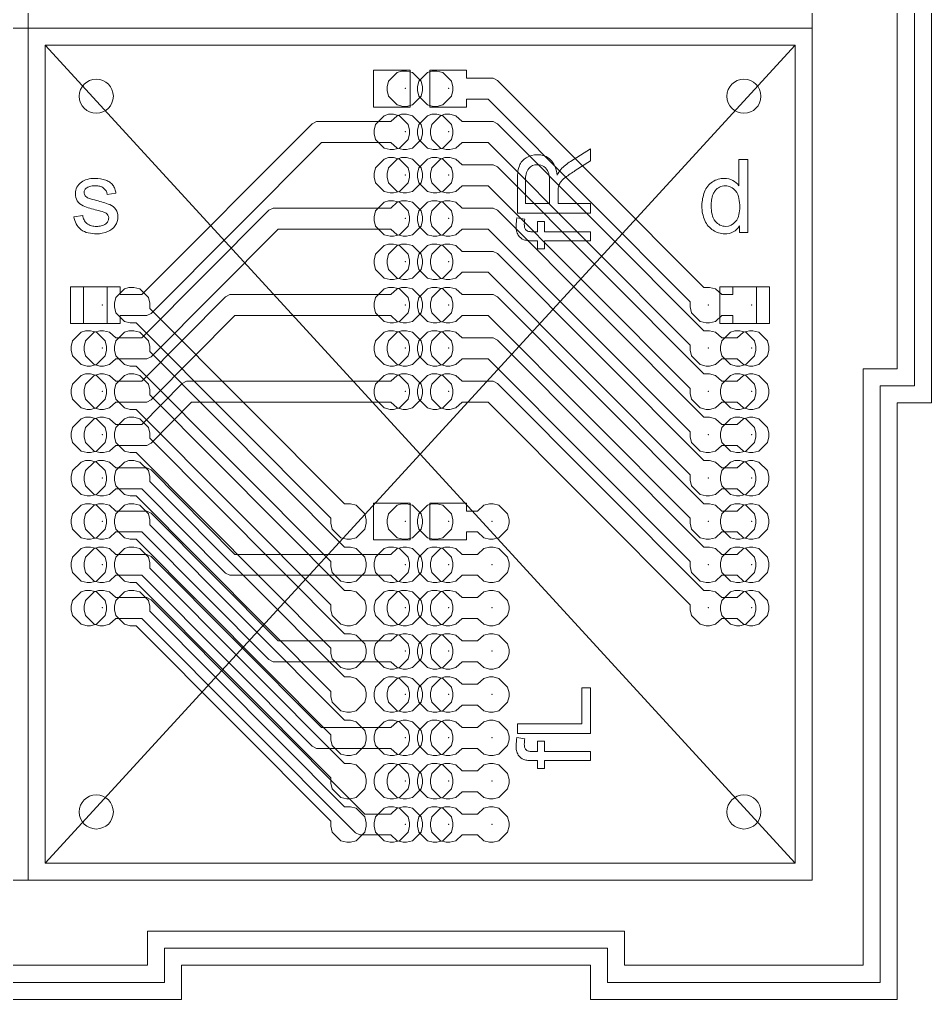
# Model space of a CAD drawing. Header units: millimetres. Extents: x -18 to 106, y 0 to 123.
# Drawn here: x 52.5 to 106, y 0 to 57.5 of the extents above; entities that cross this region are included whole.
import ezdxf

# ---------------------------------------------------------------- set-up
doc = ezdxf.new("R2010")
doc.units = ezdxf.units.MM
for name, color, linetype, lineweight, true_color in [('bottom', 5, 'CONTINUOUS', 5, 0x0000ff), ('drill', 1, 'CONTINUOUS', 5, 0xff0000), ('drill325', 7, 'CONTINUOUS', 5, 0xffffff), ('final_cut', 94, 'CONTINUOUS', 5, 0x007f00), ('okvir', 7, 'CONTINUOUS', 5, 0xffffff), ('rotacija', 23, 'CONTINUOUS', 5, 0xa56752), ('rotacija_unutarnja', 7, 'CONTINUOUS', 5, 0xffffff), ('rotacija_vanjska', 7, 'CONTINUOUS', 5, 0xffffff), ('slova', 7, 'CONTINUOUS', 5, 0xffffff), ('top', 6, 'CONTINUOUS', 5, 0xff00ff)]:
    doc.layers.add(name, color=color, linetype=linetype, lineweight=lineweight, true_color=true_color)

msp = doc.modelspace()

# ---------------------------------------------------------------- linework, layer by layer
at = {"layer": 'bottom'}
for points in [[(74.912667, 54.482), (74.912667, 54.482), (74.658667, 54.397333), (74.150667, 53.889333), (74.066, 53.550667), (74.066, 53.339), (74.150667, 53.000333), (74.658667, 52.492333), (74.997333, 52.407667), (75.209, 52.407667), (75.547667, 52.492333), (76.055667, 53.000333), (76.140333, 53.339), (76.140333, 53.550667), (76.055667, 53.889333), (75.547667, 54.397333), (75.209, 54.482)], [(76.563667, 54.524333), (76.563667, 54.524333), (76.563667, 52.365333), (78.722667, 52.365333), (78.722667, 52.831), (79.992667, 52.831), (91.846, 40.935333), (91.846, 40.639), (91.930667, 40.300333), (92.438667, 39.792333), (92.777333, 39.707667), (92.989, 39.707667), (93.327667, 39.792333), (93.708667, 40.131), (94.343667, 40.131), (94.343667, 39.665333), (96.502667, 39.665333), (96.502667, 41.824333), (94.343667, 41.824333), (94.343667, 41.358667), (93.708667, 41.358667), (93.327667, 41.697333), (92.989, 41.782), (92.650333, 41.782), (80.543, 53.931667), (80.289, 54.058667), (78.722667, 54.058667), (78.722667, 54.524333)], [(74.912667, 51.942), (74.912667, 51.942), (74.658667, 51.857333), (74.277667, 51.518667), (69.917333, 51.518667), (69.663333, 51.391667), (59.672667, 41.358667), (58.402667, 41.358667), (58.402667, 41.824333), (56.243667, 41.824333), (56.243667, 39.665333), (58.402667, 39.665333), (58.402667, 40.131), (59.969, 40.131), (60.223, 40.258), (70.213667, 50.291), (74.277667, 50.291), (74.658667, 49.952333), (74.997333, 49.867667), (75.209, 49.867667), (75.547667, 49.952333), (76.055667, 50.460333), (76.140333, 50.799), (76.140333, 51.010667), (76.055667, 51.349333), (75.547667, 51.857333), (75.209, 51.942)], [(77.452667, 51.942), (77.452667, 51.942), (77.198667, 51.857333), (76.690667, 51.349333), (76.606, 51.010667), (76.606, 50.799), (76.690667, 50.460333), (77.198667, 49.952333), (77.537333, 49.867667), (77.749, 49.867667), (78.087667, 49.952333), (78.468667, 50.291), (79.992667, 50.291), (91.846, 38.395333), (91.846, 38.099), (91.930667, 37.760333), (92.438667, 37.252333), (92.777333, 37.167667), (92.989, 37.167667), (93.327667, 37.252333), (93.708667, 37.591), (94.597667, 37.591), (94.978667, 37.252333), (95.317333, 37.167667), (95.529, 37.167667), (95.867667, 37.252333), (96.375667, 37.760333), (96.460333, 38.099), (96.460333, 38.310667), (96.375667, 38.649333), (95.867667, 39.157333), (95.529, 39.242), (95.317333, 39.242), (94.978667, 39.157333), (94.597667, 38.818667), (93.708667, 38.818667), (93.327667, 39.157333), (92.989, 39.242), (92.650333, 39.242), (80.543, 51.391667), (80.289, 51.518667), (78.468667, 51.518667), (78.087667, 51.857333), (77.749, 51.942)], [(74.912667, 49.402), (74.912667, 49.402), (74.658667, 49.317333), (74.150667, 48.809333), (74.066, 48.470667), (74.066, 48.259), (74.150667, 47.920333), (74.658667, 47.412333), (74.997333, 47.327667), (75.209, 47.327667), (75.547667, 47.412333), (76.055667, 47.920333), (76.140333, 48.259), (76.140333, 48.470667), (76.055667, 48.809333), (75.547667, 49.317333), (75.209, 49.402)], [(77.452667, 49.402), (77.452667, 49.402), (77.198667, 49.317333), (76.690667, 48.809333), (76.606, 48.470667), (76.606, 48.259), (76.690667, 47.920333), (77.198667, 47.412333), (77.537333, 47.327667), (77.749, 47.327667), (78.087667, 47.412333), (78.468667, 47.751), (79.992667, 47.751), (91.846, 35.855333), (91.846, 35.559), (91.930667, 35.220333), (92.438667, 34.712333), (92.777333, 34.627667), (92.989, 34.627667), (93.327667, 34.712333), (93.708667, 35.051), (94.597667, 35.051), (94.978667, 34.712333), (95.317333, 34.627667), (95.529, 34.627667), (95.867667, 34.712333), (96.375667, 35.220333), (96.460333, 35.559), (96.460333, 35.770667), (96.375667, 36.109333), (95.867667, 36.617333), (95.529, 36.702), (95.317333, 36.702), (94.978667, 36.617333), (94.597667, 36.278667), (93.708667, 36.278667), (93.327667, 36.617333), (92.989, 36.702), (92.650333, 36.702), (80.543, 48.851667), (80.289, 48.978667), (78.468667, 48.978667), (78.087667, 49.317333), (77.749, 49.402)], [(74.912667, 46.862), (74.912667, 46.862), (74.658667, 46.777333), (74.277667, 46.438667), (67.377333, 46.438667), (67.123333, 46.311667), (59.672667, 38.818667), (58.148667, 38.818667), (57.767667, 39.157333), (57.429, 39.242), (57.217333, 39.242), (56.878667, 39.157333), (56.370667, 38.649333), (56.286, 38.310667), (56.286, 38.099), (56.370667, 37.760333), (56.878667, 37.252333), (57.217333, 37.167667), (57.429, 37.167667), (57.767667, 37.252333), (58.148667, 37.591), (59.969, 37.591), (60.223, 37.718), (67.673667, 45.211), (74.277667, 45.211), (74.658667, 44.872333), (74.997333, 44.787667), (75.209, 44.787667), (75.547667, 44.872333), (76.055667, 45.380333), (76.140333, 45.719), (76.140333, 45.930667), (76.055667, 46.269333), (75.547667, 46.777333), (75.209, 46.862)], [(77.452667, 46.862), (77.452667, 46.862), (77.198667, 46.777333), (76.690667, 46.269333), (76.606, 45.930667), (76.606, 45.719), (76.690667, 45.380333), (77.198667, 44.872333), (77.537333, 44.787667), (77.749, 44.787667), (78.087667, 44.872333), (78.468667, 45.211), (79.992667, 45.211), (91.846, 33.315333), (91.846, 33.019), (91.930667, 32.680333), (92.438667, 32.172333), (92.777333, 32.087667), (92.989, 32.087667), (93.327667, 32.172333), (93.708667, 32.511), (94.597667, 32.511), (94.978667, 32.172333), (95.317333, 32.087667), (95.529, 32.087667), (95.867667, 32.172333), (96.375667, 32.680333), (96.460333, 33.019), (96.460333, 33.230667), (96.375667, 33.569333), (95.867667, 34.077333), (95.529, 34.162), (95.317333, 34.162), (94.978667, 34.077333), (94.597667, 33.738667), (93.708667, 33.738667), (93.327667, 34.077333), (92.989, 34.162), (92.650333, 34.162), (80.543, 46.311667), (80.289, 46.438667), (78.468667, 46.438667), (78.087667, 46.777333), (77.749, 46.862)], [(74.912667, 44.322), (74.912667, 44.322), (74.658667, 44.237333), (74.150667, 43.729333), (74.066, 43.390667), (74.066, 43.179), (74.150667, 42.840333), (74.658667, 42.332333), (74.997333, 42.247667), (75.209, 42.247667), (75.547667, 42.332333), (76.055667, 42.840333), (76.140333, 43.179), (76.140333, 43.390667), (76.055667, 43.729333), (75.547667, 44.237333), (75.209, 44.322)], [(77.452667, 44.322), (77.452667, 44.322), (77.198667, 44.237333), (76.690667, 43.729333), (76.606, 43.390667), (76.606, 43.179), (76.690667, 42.840333), (77.198667, 42.332333), (77.537333, 42.247667), (77.749, 42.247667), (78.087667, 42.332333), (78.468667, 42.671), (79.992667, 42.671), (91.846, 30.775333), (91.846, 30.479), (91.930667, 30.140333), (92.438667, 29.632333), (92.777333, 29.547667), (92.989, 29.547667), (93.327667, 29.632333), (93.708667, 29.971), (94.597667, 29.971), (94.978667, 29.632333), (95.317333, 29.547667), (95.529, 29.547667), (95.867667, 29.632333), (96.375667, 30.140333), (96.460333, 30.479), (96.460333, 30.690667), (96.375667, 31.029333), (95.867667, 31.537333), (95.529, 31.622), (95.317333, 31.622), (94.978667, 31.537333), (94.597667, 31.198667), (93.708667, 31.198667), (93.327667, 31.537333), (92.989, 31.622), (92.650333, 31.622), (80.543, 43.771667), (80.289, 43.898667), (78.468667, 43.898667), (78.087667, 44.237333), (77.749, 44.322)], [(74.912667, 41.782), (74.912667, 41.782), (74.658667, 41.697333), (74.277667, 41.358667), (64.837333, 41.358667), (64.583333, 41.231667), (59.672667, 36.278667), (58.148667, 36.278667), (57.767667, 36.617333), (57.429, 36.702), (57.217333, 36.702), (56.878667, 36.617333), (56.370667, 36.109333), (56.286, 35.770667), (56.286, 35.559), (56.370667, 35.220333), (56.878667, 34.712333), (57.217333, 34.627667), (57.429, 34.627667), (57.767667, 34.712333), (58.148667, 35.051), (59.969, 35.051), (60.223, 35.178), (65.133667, 40.131), (74.277667, 40.131), (74.658667, 39.792333), (74.997333, 39.707667), (75.209, 39.707667), (75.547667, 39.792333), (76.055667, 40.300333), (76.140333, 40.639), (76.140333, 40.850667), (76.055667, 41.189333), (75.547667, 41.697333), (75.209, 41.782)], [(77.452667, 41.782), (77.452667, 41.782), (77.198667, 41.697333), (76.690667, 41.189333), (76.606, 40.850667), (76.606, 40.639), (76.690667, 40.300333), (77.198667, 39.792333), (77.537333, 39.707667), (77.749, 39.707667), (78.087667, 39.792333), (78.468667, 40.131), (79.992667, 40.131), (91.846, 28.235333), (91.846, 27.939), (91.930667, 27.600333), (92.438667, 27.092333), (92.777333, 27.007667), (92.989, 27.007667), (93.327667, 27.092333), (93.708667, 27.431), (94.597667, 27.431), (94.978667, 27.092333), (95.317333, 27.007667), (95.529, 27.007667), (95.867667, 27.092333), (96.375667, 27.600333), (96.460333, 27.939), (96.460333, 28.150667), (96.375667, 28.489333), (95.867667, 28.997333), (95.529, 29.082), (95.317333, 29.082), (94.978667, 28.997333), (94.597667, 28.658667), (93.708667, 28.658667), (93.327667, 28.997333), (92.989, 29.082), (92.650333, 29.082), (80.543, 41.231667), (80.289, 41.358667), (78.468667, 41.358667), (78.087667, 41.697333), (77.749, 41.782)], [(74.912667, 39.242), (74.912667, 39.242), (74.658667, 39.157333), (74.150667, 38.649333), (74.066, 38.310667), (74.066, 38.099), (74.150667, 37.760333), (74.658667, 37.252333), (74.997333, 37.167667), (75.209, 37.167667), (75.547667, 37.252333), (76.055667, 37.760333), (76.140333, 38.099), (76.140333, 38.310667), (76.055667, 38.649333), (75.547667, 39.157333), (75.209, 39.242)], [(77.452667, 39.242), (77.452667, 39.242), (77.198667, 39.157333), (76.690667, 38.649333), (76.606, 38.310667), (76.606, 38.099), (76.690667, 37.760333), (77.198667, 37.252333), (77.537333, 37.167667), (77.749, 37.167667), (78.087667, 37.252333), (78.468667, 37.591), (79.992667, 37.591), (91.846, 25.695333), (91.846, 25.399), (91.930667, 25.060333), (92.438667, 24.552333), (92.777333, 24.467667), (92.989, 24.467667), (93.327667, 24.552333), (93.708667, 24.891), (94.597667, 24.891), (94.978667, 24.552333), (95.317333, 24.467667), (95.529, 24.467667), (95.867667, 24.552333), (96.375667, 25.060333), (96.460333, 25.399), (96.460333, 25.610667), (96.375667, 25.949333), (95.867667, 26.457333), (95.529, 26.542), (95.317333, 26.542), (94.978667, 26.457333), (94.597667, 26.118667), (93.708667, 26.118667), (93.327667, 26.457333), (92.989, 26.542), (92.650333, 26.542), (80.543, 38.691667), (80.289, 38.818667), (78.468667, 38.818667), (78.087667, 39.157333), (77.749, 39.242)], [(74.912667, 36.702), (74.912667, 36.702), (74.658667, 36.617333), (74.277667, 36.278667), (62.297333, 36.278667), (62.043333, 36.151667), (59.672667, 33.738667), (58.148667, 33.738667), (57.767667, 34.077333), (57.429, 34.162), (57.217333, 34.162), (56.878667, 34.077333), (56.370667, 33.569333), (56.286, 33.230667), (56.286, 33.019), (56.370667, 32.680333), (56.878667, 32.172333), (57.217333, 32.087667), (57.429, 32.087667), (57.767667, 32.172333), (58.148667, 32.511), (59.969, 32.511), (60.223, 32.638), (62.593667, 35.051), (74.277667, 35.051), (74.658667, 34.712333), (74.997333, 34.627667), (75.209, 34.627667), (75.547667, 34.712333), (76.055667, 35.220333), (76.140333, 35.559), (76.140333, 35.770667), (76.055667, 36.109333), (75.547667, 36.617333), (75.209, 36.702)], [(77.452667, 36.702), (77.452667, 36.702), (77.198667, 36.617333), (76.690667, 36.109333), (76.606, 35.770667), (76.606, 35.559), (76.690667, 35.220333), (77.198667, 34.712333), (77.537333, 34.627667), (77.749, 34.627667), (78.087667, 34.712333), (78.468667, 35.051), (79.992667, 35.051), (91.846, 23.155333), (91.846, 22.859), (91.930667, 22.520333), (92.438667, 22.012333), (92.777333, 21.927667), (92.989, 21.927667), (93.327667, 22.012333), (93.708667, 22.351), (94.597667, 22.351), (94.978667, 22.012333), (95.317333, 21.927667), (95.529, 21.927667), (95.867667, 22.012333), (96.375667, 22.520333), (96.460333, 22.859), (96.460333, 23.070667), (96.375667, 23.409333), (95.867667, 23.917333), (95.529, 24.002), (95.317333, 24.002), (94.978667, 23.917333), (94.597667, 23.578667), (93.708667, 23.578667), (93.327667, 23.917333), (92.989, 24.002), (92.650333, 24.002), (80.543, 36.151667), (80.289, 36.278667), (78.468667, 36.278667), (78.087667, 36.617333), (77.749, 36.702)], [(57.132667, 31.622), (57.132667, 31.622), (56.878667, 31.537333), (56.370667, 31.029333), (56.286, 30.690667), (56.286, 30.479), (56.370667, 30.140333), (56.878667, 29.632333), (57.217333, 29.547667), (57.429, 29.547667), (57.767667, 29.632333), (58.148667, 29.971), (59.672667, 29.971), (64.583333, 25.018), (64.837333, 24.891), (74.277667, 24.891), (74.658667, 24.552333), (74.997333, 24.467667), (75.209, 24.467667), (75.547667, 24.552333), (76.055667, 25.060333), (76.140333, 25.399), (76.140333, 25.610667), (76.055667, 25.949333), (75.547667, 26.457333), (75.209, 26.542), (74.997333, 26.542), (74.658667, 26.457333), (74.277667, 26.118667), (65.133667, 26.118667), (60.223, 31.071667), (59.969, 31.198667), (58.148667, 31.198667), (57.767667, 31.537333), (57.429, 31.622)], [(57.132667, 29.082), (57.132667, 29.082), (56.878667, 28.997333), (56.370667, 28.489333), (56.286, 28.150667), (56.286, 27.939), (56.370667, 27.600333), (56.878667, 27.092333), (57.217333, 27.007667), (57.429, 27.007667), (57.767667, 27.092333), (58.148667, 27.431), (59.672667, 27.431), (67.123333, 19.938), (67.377333, 19.811), (74.277667, 19.811), (74.658667, 19.472333), (74.997333, 19.387667), (75.209, 19.387667), (75.547667, 19.472333), (76.055667, 19.980333), (76.140333, 20.319), (76.140333, 20.530667), (76.055667, 20.869333), (75.547667, 21.377333), (75.209, 21.462), (74.997333, 21.462), (74.658667, 21.377333), (74.277667, 21.038667), (67.673667, 21.038667), (60.223, 28.531667), (59.969, 28.658667), (58.148667, 28.658667), (57.767667, 28.997333), (57.429, 29.082)], [(74.912667, 29.082), (74.912667, 29.082), (74.658667, 28.997333), (74.150667, 28.489333), (74.066, 28.150667), (74.066, 27.939), (74.150667, 27.600333), (74.658667, 27.092333), (74.997333, 27.007667), (75.209, 27.007667), (75.547667, 27.092333), (76.055667, 27.600333), (76.140333, 27.939), (76.140333, 28.150667), (76.055667, 28.489333), (75.547667, 28.997333), (75.209, 29.082)], [(76.563667, 29.124333), (76.563667, 29.124333), (76.563667, 26.965333), (78.722667, 26.965333), (78.722667, 27.431), (79.357667, 27.431), (79.738667, 27.092333), (80.077333, 27.007667), (80.289, 27.007667), (80.627667, 27.092333), (81.135667, 27.600333), (81.220333, 27.939), (81.220333, 28.150667), (81.135667, 28.489333), (80.627667, 28.997333), (80.289, 29.082), (80.077333, 29.082), (79.738667, 28.997333), (79.357667, 28.658667), (78.722667, 28.658667), (78.722667, 29.124333)], [(57.132667, 26.542), (57.132667, 26.542), (56.878667, 26.457333), (56.370667, 25.949333), (56.286, 25.610667), (56.286, 25.399), (56.370667, 25.060333), (56.878667, 24.552333), (57.217333, 24.467667), (57.429, 24.467667), (57.767667, 24.552333), (58.148667, 24.891), (59.672667, 24.891), (69.663333, 14.858), (69.917333, 14.731), (74.277667, 14.731), (74.658667, 14.392333), (74.997333, 14.307667), (75.209, 14.307667), (75.547667, 14.392333), (76.055667, 14.900333), (76.140333, 15.239), (76.140333, 15.450667), (76.055667, 15.789333), (75.547667, 16.297333), (75.209, 16.382), (74.997333, 16.382), (74.658667, 16.297333), (74.277667, 15.958667), (70.213667, 15.958667), (60.223, 25.991667), (59.969, 26.118667), (58.148667, 26.118667), (57.767667, 26.457333), (57.429, 26.542)], [(77.452667, 26.542), (77.452667, 26.542), (77.198667, 26.457333), (76.690667, 25.949333), (76.606, 25.610667), (76.606, 25.399), (76.690667, 25.060333), (77.198667, 24.552333), (77.537333, 24.467667), (77.749, 24.467667), (78.087667, 24.552333), (78.468667, 24.891), (79.357667, 24.891), (79.738667, 24.552333), (80.077333, 24.467667), (80.289, 24.467667), (80.627667, 24.552333), (81.135667, 25.060333), (81.220333, 25.399), (81.220333, 25.610667), (81.135667, 25.949333), (80.627667, 26.457333), (80.289, 26.542), (80.077333, 26.542), (79.738667, 26.457333), (79.357667, 26.118667), (78.468667, 26.118667), (78.087667, 26.457333), (77.749, 26.542)], [(57.132667, 24.002), (57.132667, 24.002), (56.878667, 23.917333), (56.370667, 23.409333), (56.286, 23.070667), (56.286, 22.859), (56.370667, 22.520333), (56.878667, 22.012333), (57.217333, 21.927667), (57.429, 21.927667), (57.767667, 22.012333), (58.148667, 22.351), (59.672667, 22.351), (72.203333, 9.778), (72.457333, 9.651), (74.277667, 9.651), (74.658667, 9.312333), (74.997333, 9.227667), (75.209, 9.227667), (75.547667, 9.312333), (76.055667, 9.820333), (76.140333, 10.159), (76.140333, 10.370667), (76.055667, 10.709333), (75.547667, 11.217333), (75.209, 11.302), (74.997333, 11.302), (74.658667, 11.217333), (74.277667, 10.878667), (72.753667, 10.878667), (60.223, 23.451667), (59.969, 23.578667), (58.148667, 23.578667), (57.767667, 23.917333), (57.429, 24.002)], [(74.912667, 24.002), (74.912667, 24.002), (74.658667, 23.917333), (74.150667, 23.409333), (74.066, 23.070667), (74.066, 22.859), (74.150667, 22.520333), (74.658667, 22.012333), (74.997333, 21.927667), (75.209, 21.927667), (75.547667, 22.012333), (76.055667, 22.520333), (76.140333, 22.859), (76.140333, 23.070667), (76.055667, 23.409333), (75.547667, 23.917333), (75.209, 24.002)], [(77.452667, 24.002), (77.452667, 24.002), (77.198667, 23.917333), (76.690667, 23.409333), (76.606, 23.070667), (76.606, 22.859), (76.690667, 22.520333), (77.198667, 22.012333), (77.537333, 21.927667), (77.749, 21.927667), (78.087667, 22.012333), (78.468667, 22.351), (79.357667, 22.351), (79.738667, 22.012333), (80.077333, 21.927667), (80.289, 21.927667), (80.627667, 22.012333), (81.135667, 22.520333), (81.220333, 22.859), (81.220333, 23.070667), (81.135667, 23.409333), (80.627667, 23.917333), (80.289, 24.002), (80.077333, 24.002), (79.738667, 23.917333), (79.357667, 23.578667), (78.468667, 23.578667), (78.087667, 23.917333), (77.749, 24.002)], [(77.452667, 21.462), (77.452667, 21.462), (77.198667, 21.377333), (76.690667, 20.869333), (76.606, 20.530667), (76.606, 20.319), (76.690667, 19.980333), (77.198667, 19.472333), (77.537333, 19.387667), (77.749, 19.387667), (78.087667, 19.472333), (78.468667, 19.811), (79.357667, 19.811), (79.738667, 19.472333), (80.077333, 19.387667), (80.289, 19.387667), (80.627667, 19.472333), (81.135667, 19.980333), (81.220333, 20.319), (81.220333, 20.530667), (81.135667, 20.869333), (80.627667, 21.377333), (80.289, 21.462), (80.077333, 21.462), (79.738667, 21.377333), (79.357667, 21.038667), (78.468667, 21.038667), (78.087667, 21.377333), (77.749, 21.462)], [(74.912667, 18.922), (74.912667, 18.922), (74.658667, 18.837333), (74.150667, 18.329333), (74.066, 17.990667), (74.066, 17.779), (74.150667, 17.440333), (74.658667, 16.932333), (74.997333, 16.847667), (75.209, 16.847667), (75.547667, 16.932333), (76.055667, 17.440333), (76.140333, 17.779), (76.140333, 17.990667), (76.055667, 18.329333), (75.547667, 18.837333), (75.209, 18.922)], [(77.452667, 18.922), (77.452667, 18.922), (77.198667, 18.837333), (76.690667, 18.329333), (76.606, 17.990667), (76.606, 17.779), (76.690667, 17.440333), (77.198667, 16.932333), (77.537333, 16.847667), (77.749, 16.847667), (78.087667, 16.932333), (78.468667, 17.271), (79.357667, 17.271), (79.738667, 16.932333), (80.077333, 16.847667), (80.289, 16.847667), (80.627667, 16.932333), (81.135667, 17.440333), (81.220333, 17.779), (81.220333, 17.990667), (81.135667, 18.329333), (80.627667, 18.837333), (80.289, 18.922), (80.077333, 18.922), (79.738667, 18.837333), (79.357667, 18.498667), (78.468667, 18.498667), (78.087667, 18.837333), (77.749, 18.922)], [(77.452667, 16.382), (77.452667, 16.382), (77.198667, 16.297333), (76.690667, 15.789333), (76.606, 15.450667), (76.606, 15.239), (76.690667, 14.900333), (77.198667, 14.392333), (77.537333, 14.307667), (77.749, 14.307667), (78.087667, 14.392333), (78.468667, 14.731), (79.357667, 14.731), (79.738667, 14.392333), (80.077333, 14.307667), (80.289, 14.307667), (80.627667, 14.392333), (81.135667, 14.900333), (81.220333, 15.239), (81.220333, 15.450667), (81.135667, 15.789333), (80.627667, 16.297333), (80.289, 16.382), (80.077333, 16.382), (79.738667, 16.297333), (79.357667, 15.958667), (78.468667, 15.958667), (78.087667, 16.297333), (77.749, 16.382)], [(74.912667, 13.842), (74.912667, 13.842), (74.658667, 13.757333), (74.150667, 13.249333), (74.066, 12.910667), (74.066, 12.699), (74.150667, 12.360333), (74.658667, 11.852333), (74.997333, 11.767667), (75.209, 11.767667), (75.547667, 11.852333), (76.055667, 12.360333), (76.140333, 12.699), (76.140333, 12.910667), (76.055667, 13.249333), (75.547667, 13.757333), (75.209, 13.842)], [(77.452667, 13.842), (77.452667, 13.842), (77.198667, 13.757333), (76.690667, 13.249333), (76.606, 12.910667), (76.606, 12.699), (76.690667, 12.360333), (77.198667, 11.852333), (77.537333, 11.767667), (77.749, 11.767667), (78.087667, 11.852333), (78.468667, 12.191), (79.357667, 12.191), (79.738667, 11.852333), (80.077333, 11.767667), (80.289, 11.767667), (80.627667, 11.852333), (81.135667, 12.360333), (81.220333, 12.699), (81.220333, 12.910667), (81.135667, 13.249333), (80.627667, 13.757333), (80.289, 13.842), (80.077333, 13.842), (79.738667, 13.757333), (79.357667, 13.418667), (78.468667, 13.418667), (78.087667, 13.757333), (77.749, 13.842)], [(77.452667, 11.302), (77.452667, 11.302), (77.198667, 11.217333), (76.690667, 10.709333), (76.606, 10.370667), (76.606, 10.159), (76.690667, 9.820333), (77.198667, 9.312333), (77.537333, 9.227667), (77.749, 9.227667), (78.087667, 9.312333), (78.468667, 9.651), (79.357667, 9.651), (79.738667, 9.312333), (80.077333, 9.227667), (80.289, 9.227667), (80.627667, 9.312333), (81.135667, 9.820333), (81.220333, 10.159), (81.220333, 10.370667), (81.135667, 10.709333), (80.627667, 11.217333), (80.289, 11.302), (80.077333, 11.302), (79.738667, 11.217333), (79.357667, 10.878667), (78.468667, 10.878667), (78.087667, 11.217333), (77.749, 11.302)]]:
    msp.add_lwpolyline(points, close=True, dxfattribs=at)
at = {"layer": 'drill'}
for p in [(75.14, 53.46), (77.68, 53.46), (75.14, 50.92), (77.68, 50.92), (75.14, 48.38), (77.68, 48.38), (75.14, 45.84), (77.68, 45.84), (75.14, 43.3), (77.68, 43.3), (57.36, 40.76), (75.14, 40.76), (77.68, 40.76), (92.92, 40.76), (95.46, 40.76), (57.36, 38.22), (75.14, 38.22), (77.68, 38.22), (92.92, 38.22), (95.46, 38.22), (57.36, 35.68), (75.14, 35.68), (77.68, 35.68), (92.92, 35.68), (95.46, 35.68), (57.36, 33.14), (92.92, 33.14), (95.46, 33.14), (57.36, 30.6), (92.92, 30.6), (95.46, 30.6), (57.36, 28.06), (75.14, 28.06), (77.68, 28.06), (80.22, 28.06), (92.92, 28.06), (95.46, 28.06), (57.36, 25.52), (75.14, 25.52), (77.68, 25.52), (80.22, 25.52), (92.92, 25.52), (95.46, 25.52), (57.36, 22.98), (75.14, 22.98), (77.68, 22.98), (80.22, 22.98), (92.92, 22.98), (95.46, 22.98), (75.14, 20.44), (77.68, 20.44), (80.22, 20.44), (75.14, 17.9), (77.68, 17.9), (80.22, 17.9), (75.14, 15.36), (77.68, 15.36), (80.22, 15.36), (75.14, 12.82), (77.68, 12.82), (80.22, 12.82), (75.14, 10.28), (77.68, 10.28), (80.22, 10.28)]:
    msp.add_point(p, dxfattribs=at)
at = {"layer": 'drill325'}
for centre in [(57, 53), (95, 53), (57, 11), (95, 11)]:
    msp.add_circle(centre, 1, dxfattribs=at)
at = {"layer": 'final_cut'}
for p, q in [((53, 57), (53, 107)), ((53, 107), (53, 57)), ((99, 107), (99, 57)), ((7, 57), (53, 57)), ((53, 57), (7, 57)), ((53, 57), (53, 7)), ((53, 7), (53, 57)), ((53, 57), (99, 57)), ((99, 57), (53, 57)), ((99, 57), (99, 7)), ((53, 7), (7, 7)), ((99, 7), (53, 7))]:
    msp.add_line(p, q, dxfattribs=at)
at = {"layer": 'okvir'}
for p, q in [((54, 8), (54, 56)), ((54, 56), (98, 56)), ((54, 8), (98, 56)), ((54, 56), (98, 8)), ((98, 56), (98, 8)), ((98, 8), (54, 8))]:
    msp.add_line(p, q, dxfattribs=at)
at = {"layer": 'rotacija'}
for p, q in [((105, 62.8), (105, 36)), ((105, 36), (103, 36)), ((103, 36), (103, 1)), ((87, 3), (61, 3)), ((61, 3), (61, 1)), ((87, 1), (87, 3)), ((61, 1), (27, 1)), ((103, 1), (87, 1))]:
    msp.add_line(p, q, dxfattribs=at)
at = {"layer": 'rotacija_unutarnja'}
for p, q in [((104, 37), (104, 72)), ((102, 2), (102, 37)), ((102, 37), (104, 37)), ((60, 2), (60, 4)), ((60, 4), (88, 4)), ((88, 4), (88, 2)), ((28, 2), (60, 2)), ((88, 2), (102, 2))]:
    msp.add_line(p, q, dxfattribs=at)
at = {"layer": 'rotacija_vanjska'}
for p, q in [((106, 37), (106, 74)), ((106, 35), (106, 37)), ((104, 0), (104, 35)), ((104, 35), (106, 35)), ((62, 0), (62, 2)), ((62, 2), (86, 2)), ((86, 2), (86, 0)), ((26, 0), (62, 0)), ((86, 0), (104, 0))]:
    msp.add_line(p, q, dxfattribs=at)
at = {"layer": 'slova'}
for points in [[(81.7051, 46.1387), (81.7051, 46.1387), (81.7051, 48.043, -0.027009431), (81.7266, 48.4845, -0.063782222), (81.8223, 48.916, -0.170367614), (82.2295, 49.3936, -0.140422138), (82.877, 49.5723, -0.090663314), (83.2916, 49.5008, -0.1004049), (83.6475, 49.2764, -0.109965988), (83.9234, 48.8528, -0.059707503), (84.0459, 48.3623, -0.067053305), (84.2598, 48.7051, -0.062673536), (84.8311, 49.1768), (86, 49.9238), (86, 49.209), (85.1064, 48.6406, 0.021288879), (84.5146, 48.2305, 0.025751864), (84.3598, 48.0966, 0.056783476), (84.2275, 47.9404, 0.084867304), (84.1133, 47.6826, 0.043269496), (84.0928, 47.3662), (84.0928, 46.707), (86, 46.707), (86, 46.1387), (81.7051, 46.1387)], [(82.1797, 46.707), (82.1797, 46.707), (83.6006, 46.707), (83.6006, 47.9287, 0.026941506), (83.5855, 48.2366, 0.057667967), (83.5215, 48.5381, 0.164172167), (83.2637, 48.8721, 0.146155297), (82.877, 48.9863, 0.225677218), (82.376, 48.7637, 0.125262567), (82.2166, 48.4323, 0.056436988), (82.1797, 48.0664), (82.1797, 46.707)], [(92.5365, 46.6047), (92.5365, 46.6047, -0.092217583), (92.6919, 47.3965, -0.069767846), (92.8794, 47.7243, -0.082856712), (93.1577, 47.9795, -0.148346382), (93.8521, 48.1816, -0.127150601), (94.353, 48.0615, -0.115562133), (94.7104, 47.7539), (94.7104, 49.2949), (95.2349, 49.2949), (95.2349, 45), (94.7456, 45), (94.7456, 45.3926, -0.132731032), (94.3739, 45.0421, -0.121695522), (93.8755, 44.9297, -0.149031777), (93.1899, 45.1348, -0.139703635), (92.7065, 45.7061, -0.108608478), (92.5366, 46.5527, -0.005892948), (92.5365, 46.6047)], [(55.6846, 45.9287), (55.6846, 45.9287), (56.2061, 46.0107, 0.076995631), (56.2821, 45.7475, 0.1080417), (56.4492, 45.5303, 0.109165798), (56.716, 45.398, 0.064176682), (57.0117, 45.3633, 0.055259488), (57.2935, 45.3913, 0.117843236), (57.5508, 45.5098, 0.095037802), (57.6786, 45.6639, 0.124291444), (57.7266, 45.8584, 0.268831182), (57.5713, 46.1396, 0.049495786), (57.4418, 46.1988, 0.023639034), (57.0322, 46.3184, -0.010100312), (56.6246, 46.4291, -0.033285731), (56.2266, 46.5703, -0.142926269), (55.8867, 46.8662, -0.138479584), (55.7725, 47.2852, -0.124881429), (55.8662, 47.6689, -0.115674965), (56.127, 47.9648, -0.085237029), (56.4609, 48.1172, -0.073543853), (56.918, 48.1816, -0.091077406), (57.5596, 48.0762, -0.056417259), (57.7855, 47.9624, -0.089036289), (57.9697, 47.7891, -0.073270118), (58.0885, 47.5594, -0.044401342), (58.1514, 47.3086), (57.6357, 47.2383, 0.197280871), (57.4307, 47.6133, 0.109683111), (57.2047, 47.7207, 0.060437349), (56.9561, 47.748, 0.044328181), (56.6878, 47.7269, 0.11674799), (56.4375, 47.6279, 0.094643099), (56.3259, 47.5061, 0.136667431), (56.2822, 47.3467, 0.172963814), (56.3467, 47.1621, 0.132704537), (56.5488, 47.0215, 0.011614069), (57.0146, 46.8867, -0.008062776), (57.4081, 46.7756, -0.026860424), (57.7939, 46.6406, -0.144997534), (58.1426, 46.3652, -0.154279083), (58.2686, 45.9141, -0.150394559), (58.1133, 45.416, -0.1456735), (57.6709, 45.0557, -0.103170795), (57.0146, 44.9297, -0.05708331), (56.5311, 44.9797, -0.10983693), (56.0889, 45.1816, -0.107792258), (55.8173, 45.5176, -0.07433003), (55.6846, 45.9287)], [(93.0788, 46.5981), (93.0788, 46.5981, 0.004488576), (93.0786, 46.5527, 0.058025041), (93.1276, 46.0843, 0.118184584), (93.3306, 45.6592, 0.097051036), (93.594, 45.443, 0.122079086), (93.9253, 45.3633, 0.230048657), (94.5112, 45.6445, 0.119066122), (94.7073, 46.0557, 0.057682631), (94.7544, 46.5088, 0.052558963), (94.7083, 46.9978, 0.118464565), (94.5083, 47.4463, 0.104297845), (94.2403, 47.6671, 0.1190576), (93.9019, 47.7451, 0.235113309), (93.313, 47.458, 0.071806812), (93.192, 47.2525, 0.063396521), (93.1017, 46.9081, 0.030760731), (93.0788, 46.5981)], [(81.6322, 45.406), (81.6322, 45.406, -0.045554813), (81.6846, 45.875), (82.1445, 45.7959, 0.044055791), (82.1152, 45.4854, 0.058748373), (82.134, 45.3056, 0.140773015), (82.2178, 45.1455, 0.140789956), (82.4011, 45.0626, 0.047371128), (82.6016, 45.0459), (82.8887, 45.0459), (82.8887, 45.6523), (83.2988, 45.6523), (83.2988, 45.0459), (86, 45.0459), (86, 44.5215), (83.2988, 44.5215), (83.2988, 44.0557), (82.8887, 44.0557), (82.8887, 44.5215), (82.5576, 44.5215, -0.023289617), (82.3226, 44.5313, -0.060740536), (82.0918, 44.5771, -0.163054124), (81.7607, 44.8438, -0.095721543), (81.6576, 45.104, -0.050741518), (81.6318, 45.3828, -0.002235197), (81.6322, 45.406)], [(86, 14.5439), (86, 14.5439), (86, 14.0195), (83.2988, 14.0195), (83.2988, 13.5537), (82.8887, 13.5537), (82.8887, 14.0195), (82.5576, 14.0195, -0.023290491), (82.3226, 14.0294, -0.060740536), (82.0918, 14.0752, -0.163021827), (81.7607, 14.3418, -0.095755152), (81.6576, 14.6021, -0.050741518), (81.6318, 14.8809, -0.047785418), (81.6846, 15.373), (82.1445, 15.2939, 0.044055791), (82.1152, 14.9834, 0.058716667), (82.134, 14.8037, 0.140773015), (82.2178, 14.6436, 0.140789956), (82.4011, 14.5607, 0.047370858), (82.6016, 14.5439), (82.8887, 14.5439), (82.8887, 15.1504), (83.2988, 15.1504), (83.2988, 14.5439), (86, 14.5439)]]:
    msp.add_lwpolyline(points, format="xyb", dxfattribs=at)
msp.add_lwpolyline([(86, 18.2881), (86, 18.2881), (86, 15.6045), (81.7051, 15.6045), (81.7051, 16.1729), (85.4932, 16.1729), (85.4932, 18.2881), (86, 18.2881)], dxfattribs=at)
at = {"layer": 'top'}
for points in [[(73.261667, 54.524333), (73.261667, 54.524333), (73.261667, 52.365333), (75.420667, 52.365333), (75.420667, 54.524333)], [(76.690667, 54.482), (76.690667, 54.482), (76.436667, 54.397333), (75.928667, 53.889333), (75.844, 53.550667), (75.844, 53.339), (75.928667, 53.000333), (76.436667, 52.492333), (76.775333, 52.407667), (76.987, 52.407667), (77.325667, 52.492333), (77.833667, 53.000333), (77.918333, 53.339), (77.918333, 53.550667), (77.833667, 53.889333), (77.325667, 54.397333), (76.987, 54.482)], [(74.150667, 51.942), (74.150667, 51.942), (73.896667, 51.857333), (73.388667, 51.349333), (73.304, 51.010667), (73.304, 50.799), (73.388667, 50.460333), (73.896667, 49.952333), (74.235333, 49.867667), (74.447, 49.867667), (74.785667, 49.952333), (75.293667, 50.460333), (75.378333, 50.799), (75.378333, 51.010667), (75.293667, 51.349333), (74.785667, 51.857333), (74.447, 51.942)], [(76.690667, 51.942), (76.690667, 51.942), (76.436667, 51.857333), (75.928667, 51.349333), (75.844, 51.010667), (75.844, 50.799), (75.928667, 50.460333), (76.436667, 49.952333), (76.775333, 49.867667), (76.987, 49.867667), (77.325667, 49.952333), (77.833667, 50.460333), (77.918333, 50.799), (77.918333, 51.010667), (77.833667, 51.349333), (77.325667, 51.857333), (76.987, 51.942)], [(74.150667, 49.402), (74.150667, 49.402), (73.896667, 49.317333), (73.388667, 48.809333), (73.304, 48.470667), (73.304, 48.259), (73.388667, 47.920333), (73.896667, 47.412333), (74.235333, 47.327667), (74.447, 47.327667), (74.785667, 47.412333), (75.293667, 47.920333), (75.378333, 48.259), (75.378333, 48.470667), (75.293667, 48.809333), (74.785667, 49.317333), (74.447, 49.402)], [(76.690667, 49.402), (76.690667, 49.402), (76.436667, 49.317333), (75.928667, 48.809333), (75.844, 48.470667), (75.844, 48.259), (75.928667, 47.920333), (76.436667, 47.412333), (76.775333, 47.327667), (76.987, 47.327667), (77.325667, 47.412333), (77.833667, 47.920333), (77.918333, 48.259), (77.918333, 48.470667), (77.833667, 48.809333), (77.325667, 49.317333), (76.987, 49.402)], [(74.150667, 46.862), (74.150667, 46.862), (73.896667, 46.777333), (73.388667, 46.269333), (73.304, 45.930667), (73.304, 45.719), (73.388667, 45.380333), (73.896667, 44.872333), (74.235333, 44.787667), (74.447, 44.787667), (74.785667, 44.872333), (75.293667, 45.380333), (75.378333, 45.719), (75.378333, 45.930667), (75.293667, 46.269333), (74.785667, 46.777333), (74.447, 46.862)], [(76.690667, 46.862), (76.690667, 46.862), (76.436667, 46.777333), (75.928667, 46.269333), (75.844, 45.930667), (75.844, 45.719), (75.928667, 45.380333), (76.436667, 44.872333), (76.775333, 44.787667), (76.987, 44.787667), (77.325667, 44.872333), (77.833667, 45.380333), (77.918333, 45.719), (77.918333, 45.930667), (77.833667, 46.269333), (77.325667, 46.777333), (76.987, 46.862)], [(74.150667, 44.322), (74.150667, 44.322), (73.896667, 44.237333), (73.388667, 43.729333), (73.304, 43.390667), (73.304, 43.179), (73.388667, 42.840333), (73.896667, 42.332333), (74.235333, 42.247667), (74.447, 42.247667), (74.785667, 42.332333), (75.293667, 42.840333), (75.378333, 43.179), (75.378333, 43.390667), (75.293667, 43.729333), (74.785667, 44.237333), (74.447, 44.322)], [(76.690667, 44.322), (76.690667, 44.322), (76.436667, 44.237333), (75.928667, 43.729333), (75.844, 43.390667), (75.844, 43.179), (75.928667, 42.840333), (76.436667, 42.332333), (76.775333, 42.247667), (76.987, 42.247667), (77.325667, 42.332333), (77.833667, 42.840333), (77.918333, 43.179), (77.918333, 43.390667), (77.833667, 43.729333), (77.325667, 44.237333), (76.987, 44.322)], [(55.481667, 41.824333), (55.481667, 41.824333), (55.481667, 39.665333), (57.640667, 39.665333), (57.640667, 41.824333)], [(58.910667, 41.782), (58.910667, 41.782), (58.656667, 41.697333), (58.148667, 41.189333), (58.064, 40.850667), (58.064, 40.639), (58.148667, 40.300333), (58.656667, 39.792333), (58.995333, 39.707667), (59.334, 39.707667), (70.764, 28.235333), (70.764, 27.939), (70.848667, 27.600333), (71.356667, 27.092333), (71.695333, 27.007667), (71.907, 27.007667), (72.245667, 27.092333), (72.753667, 27.600333), (72.838333, 27.939), (72.838333, 28.150667), (72.753667, 28.489333), (72.245667, 28.997333), (71.907, 29.082), (71.568333, 29.082), (60.138333, 40.554333), (60.138333, 40.850667), (60.053667, 41.189333), (59.545667, 41.697333), (59.207, 41.782)], [(74.150667, 41.782), (74.150667, 41.782), (73.896667, 41.697333), (73.388667, 41.189333), (73.304, 40.850667), (73.304, 40.639), (73.388667, 40.300333), (73.896667, 39.792333), (74.235333, 39.707667), (74.447, 39.707667), (74.785667, 39.792333), (75.293667, 40.300333), (75.378333, 40.639), (75.378333, 40.850667), (75.293667, 41.189333), (74.785667, 41.697333), (74.447, 41.782)], [(76.690667, 41.782), (76.690667, 41.782), (76.436667, 41.697333), (75.928667, 41.189333), (75.844, 40.850667), (75.844, 40.639), (75.928667, 40.300333), (76.436667, 39.792333), (76.775333, 39.707667), (76.987, 39.707667), (77.325667, 39.792333), (77.833667, 40.300333), (77.918333, 40.639), (77.918333, 40.850667), (77.833667, 41.189333), (77.325667, 41.697333), (76.987, 41.782)], [(93.581667, 41.824333), (93.581667, 41.824333), (93.581667, 39.665333), (95.740667, 39.665333), (95.740667, 41.824333)], [(56.370667, 39.242), (56.370667, 39.242), (56.116667, 39.157333), (55.608667, 38.649333), (55.524, 38.310667), (55.524, 38.099), (55.608667, 37.760333), (56.116667, 37.252333), (56.455333, 37.167667), (56.667, 37.167667), (57.005667, 37.252333), (57.513667, 37.760333), (57.598333, 38.099), (57.598333, 38.310667), (57.513667, 38.649333), (57.005667, 39.157333), (56.667, 39.242)], [(58.910667, 39.242), (58.910667, 39.242), (58.656667, 39.157333), (58.148667, 38.649333), (58.064, 38.310667), (58.064, 38.099), (58.148667, 37.760333), (58.656667, 37.252333), (58.995333, 37.167667), (59.334, 37.167667), (70.764, 25.695333), (70.764, 25.399), (70.848667, 25.060333), (71.356667, 24.552333), (71.695333, 24.467667), (71.907, 24.467667), (72.245667, 24.552333), (72.753667, 25.060333), (72.838333, 25.399), (72.838333, 25.610667), (72.753667, 25.949333), (72.245667, 26.457333), (71.907, 26.542), (71.568333, 26.542), (60.138333, 38.014333), (60.138333, 38.310667), (60.053667, 38.649333), (59.545667, 39.157333), (59.207, 39.242)], [(74.150667, 39.242), (74.150667, 39.242), (73.896667, 39.157333), (73.388667, 38.649333), (73.304, 38.310667), (73.304, 38.099), (73.388667, 37.760333), (73.896667, 37.252333), (74.235333, 37.167667), (74.447, 37.167667), (74.785667, 37.252333), (75.293667, 37.760333), (75.378333, 38.099), (75.378333, 38.310667), (75.293667, 38.649333), (74.785667, 39.157333), (74.447, 39.242)], [(76.690667, 39.242), (76.690667, 39.242), (76.436667, 39.157333), (75.928667, 38.649333), (75.844, 38.310667), (75.844, 38.099), (75.928667, 37.760333), (76.436667, 37.252333), (76.775333, 37.167667), (76.987, 37.167667), (77.325667, 37.252333), (77.833667, 37.760333), (77.918333, 38.099), (77.918333, 38.310667), (77.833667, 38.649333), (77.325667, 39.157333), (76.987, 39.242)], [(94.470667, 39.242), (94.470667, 39.242), (94.216667, 39.157333), (93.708667, 38.649333), (93.624, 38.310667), (93.624, 38.099), (93.708667, 37.760333), (94.216667, 37.252333), (94.555333, 37.167667), (94.767, 37.167667), (95.105667, 37.252333), (95.613667, 37.760333), (95.698333, 38.099), (95.698333, 38.310667), (95.613667, 38.649333), (95.105667, 39.157333), (94.767, 39.242)], [(56.370667, 36.702), (56.370667, 36.702), (56.116667, 36.617333), (55.608667, 36.109333), (55.524, 35.770667), (55.524, 35.559), (55.608667, 35.220333), (56.116667, 34.712333), (56.455333, 34.627667), (56.667, 34.627667), (57.005667, 34.712333), (57.513667, 35.220333), (57.598333, 35.559), (57.598333, 35.770667), (57.513667, 36.109333), (57.005667, 36.617333), (56.667, 36.702)], [(58.910667, 36.702), (58.910667, 36.702), (58.656667, 36.617333), (58.148667, 36.109333), (58.064, 35.770667), (58.064, 35.559), (58.148667, 35.220333), (58.656667, 34.712333), (58.995333, 34.627667), (59.334, 34.627667), (70.764, 23.155333), (70.764, 22.859), (70.848667, 22.520333), (71.356667, 22.012333), (71.695333, 21.927667), (71.907, 21.927667), (72.245667, 22.012333), (72.753667, 22.520333), (72.838333, 22.859), (72.838333, 23.070667), (72.753667, 23.409333), (72.245667, 23.917333), (71.907, 24.002), (71.568333, 24.002), (60.138333, 35.474333), (60.138333, 35.770667), (60.053667, 36.109333), (59.545667, 36.617333), (59.207, 36.702)], [(74.150667, 36.702), (74.150667, 36.702), (73.896667, 36.617333), (73.388667, 36.109333), (73.304, 35.770667), (73.304, 35.559), (73.388667, 35.220333), (73.896667, 34.712333), (74.235333, 34.627667), (74.447, 34.627667), (74.785667, 34.712333), (75.293667, 35.220333), (75.378333, 35.559), (75.378333, 35.770667), (75.293667, 36.109333), (74.785667, 36.617333), (74.447, 36.702)], [(76.690667, 36.702), (76.690667, 36.702), (76.436667, 36.617333), (75.928667, 36.109333), (75.844, 35.770667), (75.844, 35.559), (75.928667, 35.220333), (76.436667, 34.712333), (76.775333, 34.627667), (76.987, 34.627667), (77.325667, 34.712333), (77.833667, 35.220333), (77.918333, 35.559), (77.918333, 35.770667), (77.833667, 36.109333), (77.325667, 36.617333), (76.987, 36.702)], [(94.470667, 36.702), (94.470667, 36.702), (94.216667, 36.617333), (93.708667, 36.109333), (93.624, 35.770667), (93.624, 35.559), (93.708667, 35.220333), (94.216667, 34.712333), (94.555333, 34.627667), (94.767, 34.627667), (95.105667, 34.712333), (95.613667, 35.220333), (95.698333, 35.559), (95.698333, 35.770667), (95.613667, 36.109333), (95.105667, 36.617333), (94.767, 36.702)], [(56.370667, 34.162), (56.370667, 34.162), (56.116667, 34.077333), (55.608667, 33.569333), (55.524, 33.230667), (55.524, 33.019), (55.608667, 32.680333), (56.116667, 32.172333), (56.455333, 32.087667), (56.667, 32.087667), (57.005667, 32.172333), (57.513667, 32.680333), (57.598333, 33.019), (57.598333, 33.230667), (57.513667, 33.569333), (57.005667, 34.077333), (56.667, 34.162)], [(58.910667, 34.162), (58.910667, 34.162), (58.656667, 34.077333), (58.148667, 33.569333), (58.064, 33.230667), (58.064, 33.019), (58.148667, 32.680333), (58.656667, 32.172333), (58.995333, 32.087667), (59.334, 32.087667), (70.764, 20.615333), (70.764, 20.319), (70.848667, 19.980333), (71.356667, 19.472333), (71.695333, 19.387667), (71.907, 19.387667), (72.245667, 19.472333), (72.753667, 19.980333), (72.838333, 20.319), (72.838333, 20.530667), (72.753667, 20.869333), (72.245667, 21.377333), (71.907, 21.462), (71.568333, 21.462), (60.138333, 32.934333), (60.138333, 33.230667), (60.053667, 33.569333), (59.545667, 34.077333), (59.207, 34.162)], [(94.470667, 34.162), (94.470667, 34.162), (94.216667, 34.077333), (93.708667, 33.569333), (93.624, 33.230667), (93.624, 33.019), (93.708667, 32.680333), (94.216667, 32.172333), (94.555333, 32.087667), (94.767, 32.087667), (95.105667, 32.172333), (95.613667, 32.680333), (95.698333, 33.019), (95.698333, 33.230667), (95.613667, 33.569333), (95.105667, 34.077333), (94.767, 34.162)], [(56.370667, 31.622), (56.370667, 31.622), (56.116667, 31.537333), (55.608667, 31.029333), (55.524, 30.690667), (55.524, 30.479), (55.608667, 30.140333), (56.116667, 29.632333), (56.455333, 29.547667), (56.667, 29.547667), (57.005667, 29.632333), (57.513667, 30.140333), (57.598333, 30.479), (57.598333, 30.690667), (57.513667, 31.029333), (57.005667, 31.537333), (56.667, 31.622)], [(58.910667, 31.622), (58.910667, 31.622), (58.656667, 31.537333), (58.148667, 31.029333), (58.064, 30.690667), (58.064, 30.479), (58.148667, 30.140333), (58.656667, 29.632333), (58.995333, 29.547667), (59.334, 29.547667), (70.764, 18.075333), (70.764, 17.779), (70.848667, 17.440333), (71.356667, 16.932333), (71.695333, 16.847667), (71.907, 16.847667), (72.245667, 16.932333), (72.753667, 17.440333), (72.838333, 17.779), (72.838333, 17.990667), (72.753667, 18.329333), (72.245667, 18.837333), (71.907, 18.922), (71.568333, 18.922), (60.138333, 30.394333), (60.138333, 30.690667), (60.053667, 31.029333), (59.545667, 31.537333), (59.207, 31.622)], [(94.470667, 31.622), (94.470667, 31.622), (94.216667, 31.537333), (93.708667, 31.029333), (93.624, 30.690667), (93.624, 30.479), (93.708667, 30.140333), (94.216667, 29.632333), (94.555333, 29.547667), (94.767, 29.547667), (95.105667, 29.632333), (95.613667, 30.140333), (95.698333, 30.479), (95.698333, 30.690667), (95.613667, 31.029333), (95.105667, 31.537333), (94.767, 31.622)], [(56.370667, 29.082), (56.370667, 29.082), (56.116667, 28.997333), (55.608667, 28.489333), (55.524, 28.150667), (55.524, 27.939), (55.608667, 27.600333), (56.116667, 27.092333), (56.455333, 27.007667), (56.667, 27.007667), (57.005667, 27.092333), (57.513667, 27.600333), (57.598333, 27.939), (57.598333, 28.150667), (57.513667, 28.489333), (57.005667, 28.997333), (56.667, 29.082)], [(58.910667, 29.082), (58.910667, 29.082), (58.656667, 28.997333), (58.148667, 28.489333), (58.064, 28.150667), (58.064, 27.939), (58.148667, 27.600333), (58.656667, 27.092333), (58.995333, 27.007667), (59.334, 27.007667), (70.764, 15.535333), (70.764, 15.239), (70.848667, 14.900333), (71.356667, 14.392333), (71.695333, 14.307667), (71.907, 14.307667), (72.245667, 14.392333), (72.753667, 14.900333), (72.838333, 15.239), (72.838333, 15.450667), (72.753667, 15.789333), (72.245667, 16.297333), (71.907, 16.382), (71.568333, 16.382), (60.138333, 27.854333), (60.138333, 28.150667), (60.053667, 28.489333), (59.545667, 28.997333), (59.207, 29.082)], [(73.261667, 29.124333), (73.261667, 29.124333), (73.261667, 26.965333), (75.420667, 26.965333), (75.420667, 29.124333)], [(76.690667, 29.082), (76.690667, 29.082), (76.436667, 28.997333), (75.928667, 28.489333), (75.844, 28.150667), (75.844, 27.939), (75.928667, 27.600333), (76.436667, 27.092333), (76.775333, 27.007667), (76.987, 27.007667), (77.325667, 27.092333), (77.833667, 27.600333), (77.918333, 27.939), (77.918333, 28.150667), (77.833667, 28.489333), (77.325667, 28.997333), (76.987, 29.082)], [(94.470667, 29.082), (94.470667, 29.082), (94.216667, 28.997333), (93.708667, 28.489333), (93.624, 28.150667), (93.624, 27.939), (93.708667, 27.600333), (94.216667, 27.092333), (94.555333, 27.007667), (94.767, 27.007667), (95.105667, 27.092333), (95.613667, 27.600333), (95.698333, 27.939), (95.698333, 28.150667), (95.613667, 28.489333), (95.105667, 28.997333), (94.767, 29.082)], [(56.370667, 26.542), (56.370667, 26.542), (56.116667, 26.457333), (55.608667, 25.949333), (55.524, 25.610667), (55.524, 25.399), (55.608667, 25.060333), (56.116667, 24.552333), (56.455333, 24.467667), (56.667, 24.467667), (57.005667, 24.552333), (57.513667, 25.060333), (57.598333, 25.399), (57.598333, 25.610667), (57.513667, 25.949333), (57.005667, 26.457333), (56.667, 26.542)], [(58.910667, 26.542), (58.910667, 26.542), (58.656667, 26.457333), (58.148667, 25.949333), (58.064, 25.610667), (58.064, 25.399), (58.148667, 25.060333), (58.656667, 24.552333), (58.995333, 24.467667), (59.334, 24.467667), (70.764, 12.995333), (70.764, 12.699), (70.848667, 12.360333), (71.356667, 11.852333), (71.695333, 11.767667), (71.907, 11.767667), (72.245667, 11.852333), (72.753667, 12.360333), (72.838333, 12.699), (72.838333, 12.910667), (72.753667, 13.249333), (72.245667, 13.757333), (71.907, 13.842), (71.568333, 13.842), (60.138333, 25.314333), (60.138333, 25.610667), (60.053667, 25.949333), (59.545667, 26.457333), (59.207, 26.542)], [(74.150667, 26.542), (74.150667, 26.542), (73.896667, 26.457333), (73.388667, 25.949333), (73.304, 25.610667), (73.304, 25.399), (73.388667, 25.060333), (73.896667, 24.552333), (74.235333, 24.467667), (74.447, 24.467667), (74.785667, 24.552333), (75.293667, 25.060333), (75.378333, 25.399), (75.378333, 25.610667), (75.293667, 25.949333), (74.785667, 26.457333), (74.447, 26.542)], [(76.690667, 26.542), (76.690667, 26.542), (76.436667, 26.457333), (75.928667, 25.949333), (75.844, 25.610667), (75.844, 25.399), (75.928667, 25.060333), (76.436667, 24.552333), (76.775333, 24.467667), (76.987, 24.467667), (77.325667, 24.552333), (77.833667, 25.060333), (77.918333, 25.399), (77.918333, 25.610667), (77.833667, 25.949333), (77.325667, 26.457333), (76.987, 26.542)], [(94.470667, 26.542), (94.470667, 26.542), (94.216667, 26.457333), (93.708667, 25.949333), (93.624, 25.610667), (93.624, 25.399), (93.708667, 25.060333), (94.216667, 24.552333), (94.555333, 24.467667), (94.767, 24.467667), (95.105667, 24.552333), (95.613667, 25.060333), (95.698333, 25.399), (95.698333, 25.610667), (95.613667, 25.949333), (95.105667, 26.457333), (94.767, 26.542)], [(56.370667, 24.002), (56.370667, 24.002), (56.116667, 23.917333), (55.608667, 23.409333), (55.524, 23.070667), (55.524, 22.859), (55.608667, 22.520333), (56.116667, 22.012333), (56.455333, 21.927667), (56.667, 21.927667), (57.005667, 22.012333), (57.513667, 22.520333), (57.598333, 22.859), (57.598333, 23.070667), (57.513667, 23.409333), (57.005667, 23.917333), (56.667, 24.002)], [(58.910667, 24.002), (58.910667, 24.002), (58.656667, 23.917333), (58.148667, 23.409333), (58.064, 23.070667), (58.064, 22.859), (58.148667, 22.520333), (58.656667, 22.012333), (58.995333, 21.927667), (59.334, 21.927667), (70.764, 10.455333), (70.764, 10.159), (70.848667, 9.820333), (71.356667, 9.312333), (71.695333, 9.227667), (71.907, 9.227667), (72.245667, 9.312333), (72.753667, 9.820333), (72.838333, 10.159), (72.838333, 10.370667), (72.753667, 10.709333), (72.245667, 11.217333), (71.907, 11.302), (71.568333, 11.302), (60.138333, 22.774333), (60.138333, 23.070667), (60.053667, 23.409333), (59.545667, 23.917333), (59.207, 24.002)], [(74.150667, 24.002), (74.150667, 24.002), (73.896667, 23.917333), (73.388667, 23.409333), (73.304, 23.070667), (73.304, 22.859), (73.388667, 22.520333), (73.896667, 22.012333), (74.235333, 21.927667), (74.447, 21.927667), (74.785667, 22.012333), (75.293667, 22.520333), (75.378333, 22.859), (75.378333, 23.070667), (75.293667, 23.409333), (74.785667, 23.917333), (74.447, 24.002)], [(76.690667, 24.002), (76.690667, 24.002), (76.436667, 23.917333), (75.928667, 23.409333), (75.844, 23.070667), (75.844, 22.859), (75.928667, 22.520333), (76.436667, 22.012333), (76.775333, 21.927667), (76.987, 21.927667), (77.325667, 22.012333), (77.833667, 22.520333), (77.918333, 22.859), (77.918333, 23.070667), (77.833667, 23.409333), (77.325667, 23.917333), (76.987, 24.002)], [(94.470667, 24.002), (94.470667, 24.002), (94.216667, 23.917333), (93.708667, 23.409333), (93.624, 23.070667), (93.624, 22.859), (93.708667, 22.520333), (94.216667, 22.012333), (94.555333, 21.927667), (94.767, 21.927667), (95.105667, 22.012333), (95.613667, 22.520333), (95.698333, 22.859), (95.698333, 23.070667), (95.613667, 23.409333), (95.105667, 23.917333), (94.767, 24.002)], [(74.150667, 21.462), (74.150667, 21.462), (73.896667, 21.377333), (73.388667, 20.869333), (73.304, 20.530667), (73.304, 20.319), (73.388667, 19.980333), (73.896667, 19.472333), (74.235333, 19.387667), (74.447, 19.387667), (74.785667, 19.472333), (75.293667, 19.980333), (75.378333, 20.319), (75.378333, 20.530667), (75.293667, 20.869333), (74.785667, 21.377333), (74.447, 21.462)], [(76.690667, 21.462), (76.690667, 21.462), (76.436667, 21.377333), (75.928667, 20.869333), (75.844, 20.530667), (75.844, 20.319), (75.928667, 19.980333), (76.436667, 19.472333), (76.775333, 19.387667), (76.987, 19.387667), (77.325667, 19.472333), (77.833667, 19.980333), (77.918333, 20.319), (77.918333, 20.530667), (77.833667, 20.869333), (77.325667, 21.377333), (76.987, 21.462)], [(74.150667, 18.922), (74.150667, 18.922), (73.896667, 18.837333), (73.388667, 18.329333), (73.304, 17.990667), (73.304, 17.779), (73.388667, 17.440333), (73.896667, 16.932333), (74.235333, 16.847667), (74.447, 16.847667), (74.785667, 16.932333), (75.293667, 17.440333), (75.378333, 17.779), (75.378333, 17.990667), (75.293667, 18.329333), (74.785667, 18.837333), (74.447, 18.922)], [(76.690667, 18.922), (76.690667, 18.922), (76.436667, 18.837333), (75.928667, 18.329333), (75.844, 17.990667), (75.844, 17.779), (75.928667, 17.440333), (76.436667, 16.932333), (76.775333, 16.847667), (76.987, 16.847667), (77.325667, 16.932333), (77.833667, 17.440333), (77.918333, 17.779), (77.918333, 17.990667), (77.833667, 18.329333), (77.325667, 18.837333), (76.987, 18.922)], [(74.150667, 16.382), (74.150667, 16.382), (73.896667, 16.297333), (73.388667, 15.789333), (73.304, 15.450667), (73.304, 15.239), (73.388667, 14.900333), (73.896667, 14.392333), (74.235333, 14.307667), (74.447, 14.307667), (74.785667, 14.392333), (75.293667, 14.900333), (75.378333, 15.239), (75.378333, 15.450667), (75.293667, 15.789333), (74.785667, 16.297333), (74.447, 16.382)], [(76.690667, 16.382), (76.690667, 16.382), (76.436667, 16.297333), (75.928667, 15.789333), (75.844, 15.450667), (75.844, 15.239), (75.928667, 14.900333), (76.436667, 14.392333), (76.775333, 14.307667), (76.987, 14.307667), (77.325667, 14.392333), (77.833667, 14.900333), (77.918333, 15.239), (77.918333, 15.450667), (77.833667, 15.789333), (77.325667, 16.297333), (76.987, 16.382)], [(74.150667, 13.842), (74.150667, 13.842), (73.896667, 13.757333), (73.388667, 13.249333), (73.304, 12.910667), (73.304, 12.699), (73.388667, 12.360333), (73.896667, 11.852333), (74.235333, 11.767667), (74.447, 11.767667), (74.785667, 11.852333), (75.293667, 12.360333), (75.378333, 12.699), (75.378333, 12.910667), (75.293667, 13.249333), (74.785667, 13.757333), (74.447, 13.842)], [(76.690667, 13.842), (76.690667, 13.842), (76.436667, 13.757333), (75.928667, 13.249333), (75.844, 12.910667), (75.844, 12.699), (75.928667, 12.360333), (76.436667, 11.852333), (76.775333, 11.767667), (76.987, 11.767667), (77.325667, 11.852333), (77.833667, 12.360333), (77.918333, 12.699), (77.918333, 12.910667), (77.833667, 13.249333), (77.325667, 13.757333), (76.987, 13.842)], [(74.150667, 11.302), (74.150667, 11.302), (73.896667, 11.217333), (73.388667, 10.709333), (73.304, 10.370667), (73.304, 10.159), (73.388667, 9.820333), (73.896667, 9.312333), (74.235333, 9.227667), (74.447, 9.227667), (74.785667, 9.312333), (75.293667, 9.820333), (75.378333, 10.159), (75.378333, 10.370667), (75.293667, 10.709333), (74.785667, 11.217333), (74.447, 11.302)], [(76.690667, 11.302), (76.690667, 11.302), (76.436667, 11.217333), (75.928667, 10.709333), (75.844, 10.370667), (75.844, 10.159), (75.928667, 9.820333), (76.436667, 9.312333), (76.775333, 9.227667), (76.987, 9.227667), (77.325667, 9.312333), (77.833667, 9.820333), (77.918333, 10.159), (77.918333, 10.370667), (77.833667, 10.709333), (77.325667, 11.217333), (76.987, 11.302)]]:
    msp.add_lwpolyline(points, close=True, dxfattribs=at)

doc.saveas('drawing.dxf')
